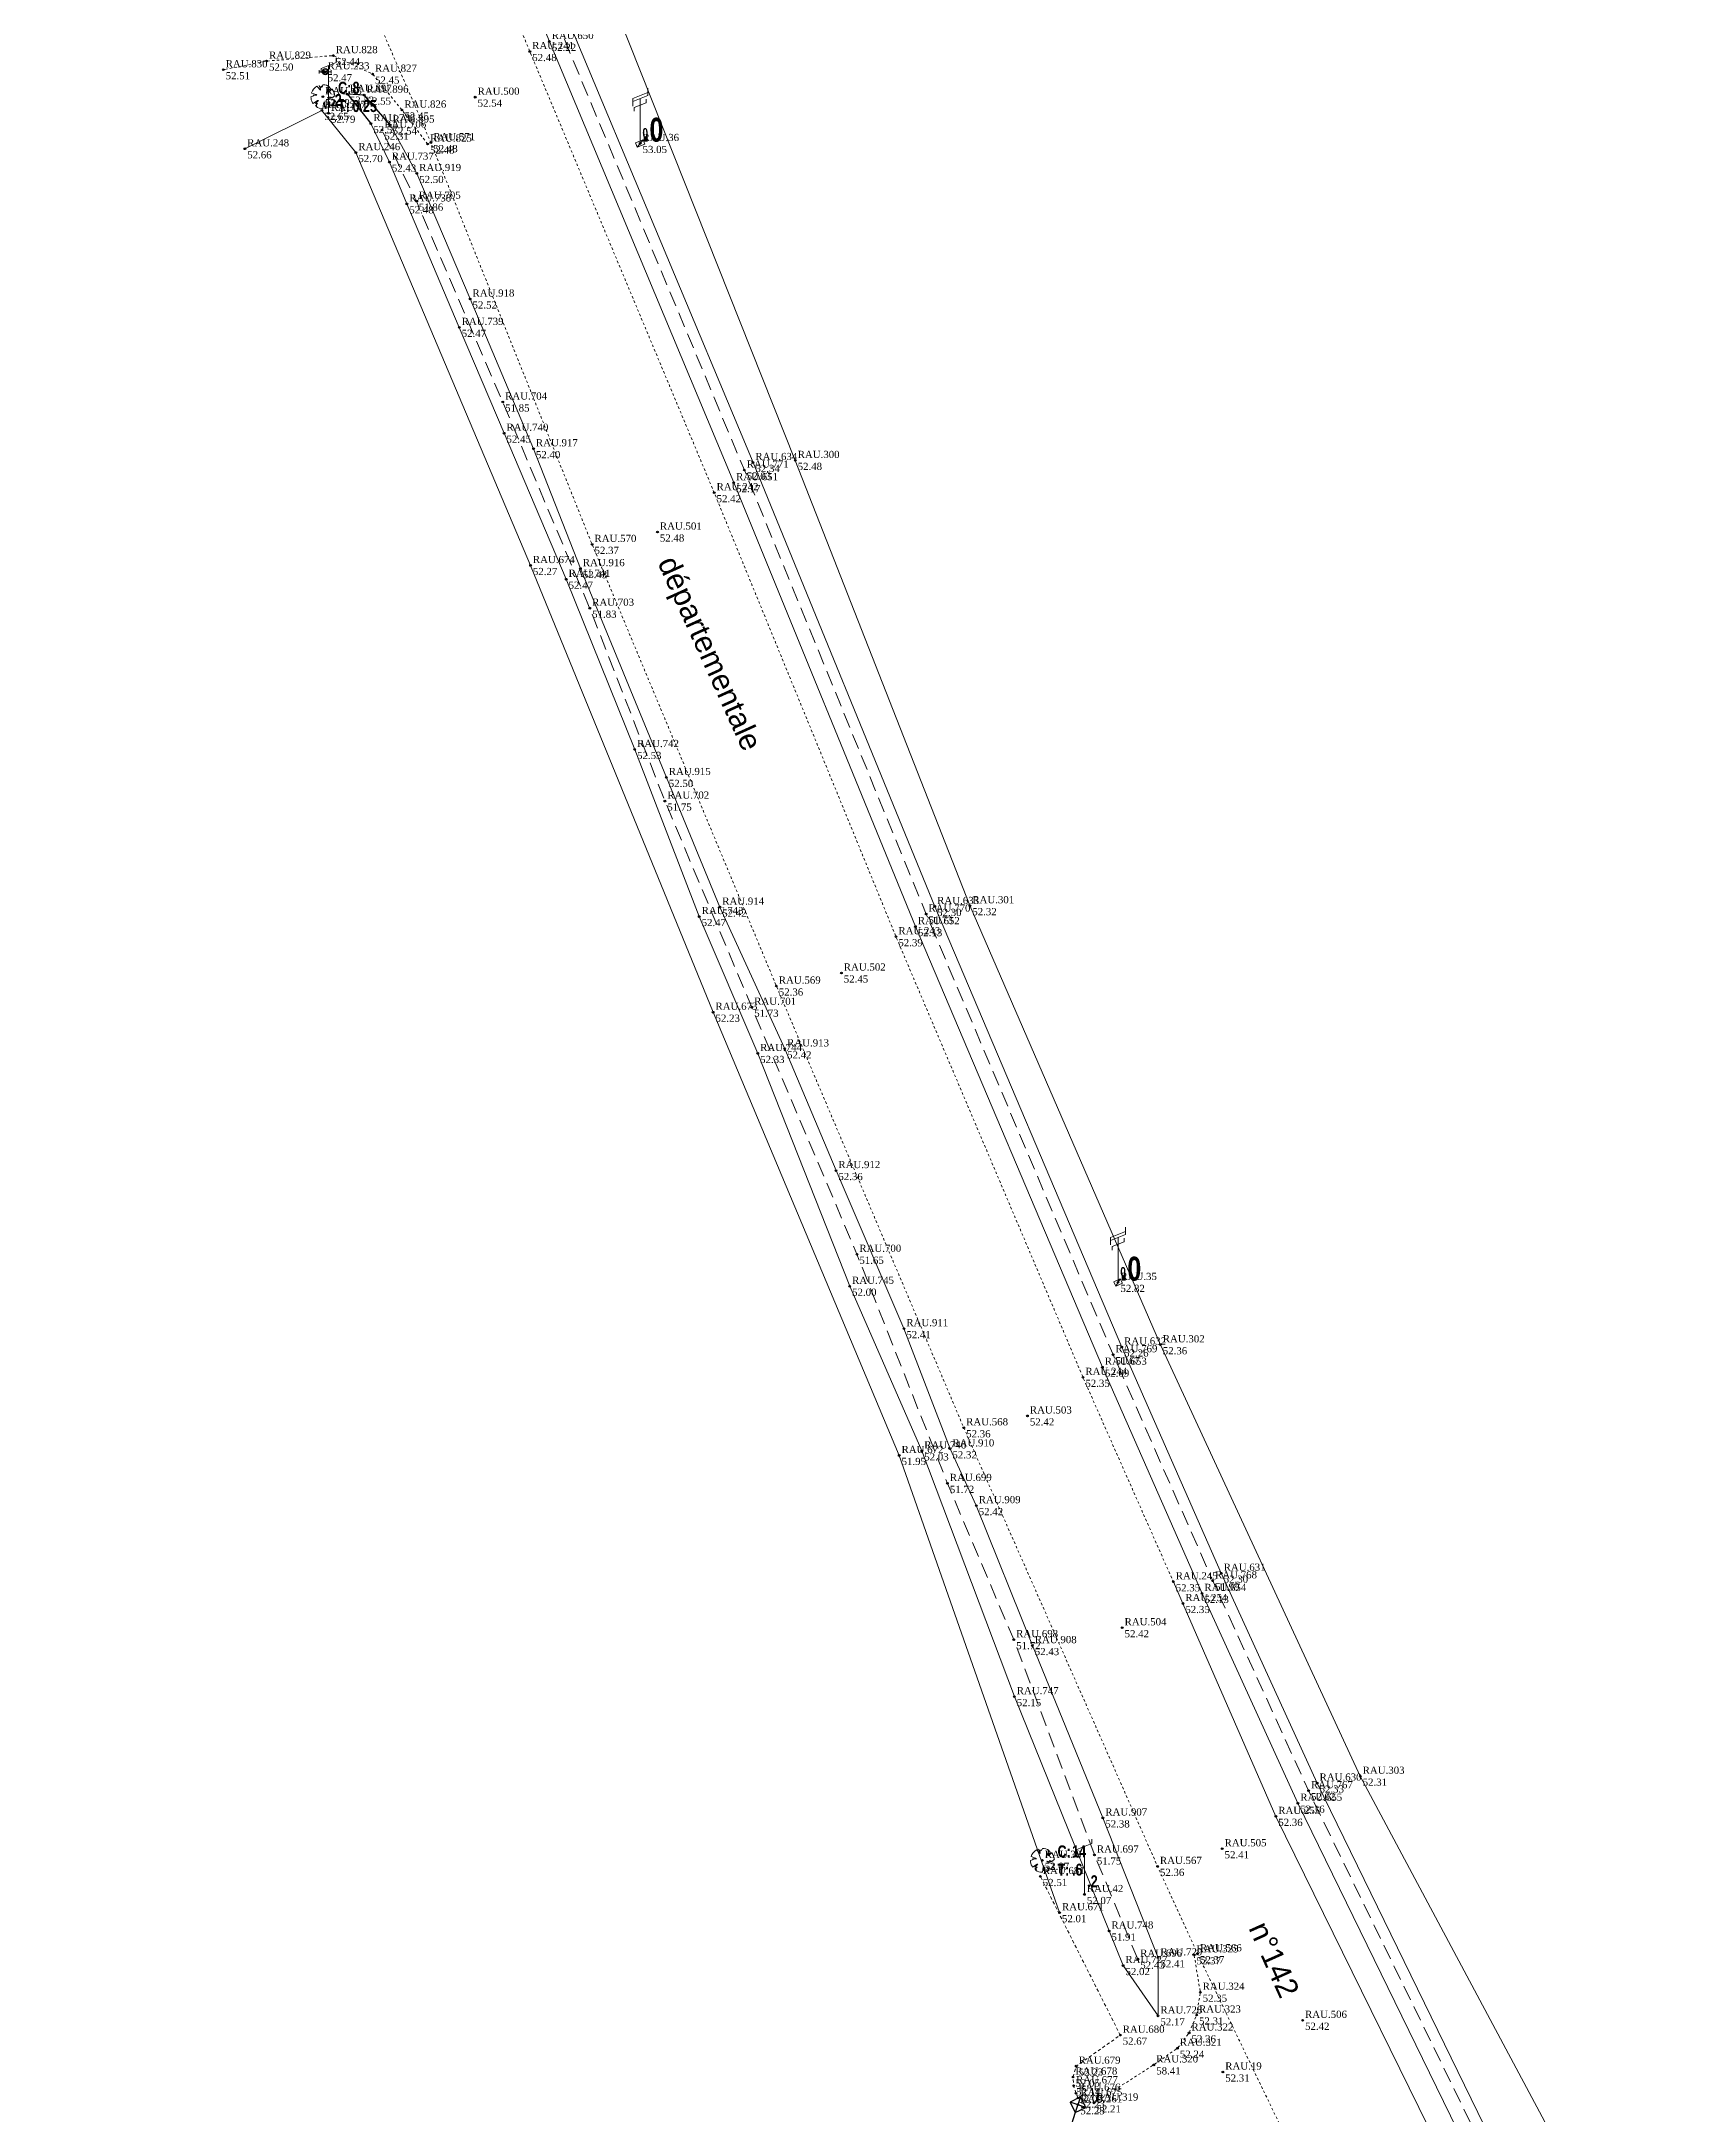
# Model space of a CAD drawing. Extents: x 1494631 to 1494939, y 7198500 to 7199000.
# Drawn here: x 1494670.3 to 1494739.2, y 7198793.8 to 7198880.4 of the extents above; entities that cross this region are included whole.
import ezdxf
from ezdxf.enums import TextEntityAlignment as Align

# ---------------------------------------------------------------- set-up
doc = ezdxf.new("R2010")
doc.units = 0
doc.header["$LTSCALE"] = 0.2
doc.header["$PDMODE"] = 32
doc.header["$PDSIZE"] = 0.07
for name, pattern in [('CACHE2', [4.7625, 3.175, -1.5875]), ('jsi_tic', [0.2, 0.05, -0.1, 0.05]), ('jsi_tim', [0.6, 0.2, -0.2, 0.2])]:
    doc.linetypes.add(name, pattern=pattern)
for name, color, linetype, lineweight in [('BDT_AEP_INCENDIE', 4, 'Continuous', 13), ('BDT_ELEC_AERIEN', 1, 'Continuous', 13), ('BDT_RESEAUX_DIVERS', 7, 'Continuous', 13), ('BDT_TELECOM_AERIEN', 3, 'Continuous', 13), ('BDT_VEGETATION_ARBRE', 3, 'Continuous', 13), ('BDT_VOIRIE_BORDURE', 7, 'Continuous', 13), ('BDT_VOIRIE_CHAUSSEE', 7, 'Continuous', 13), ('BDT_VOIRIE_CHEMIN', 7, 'Continuous', 13), ('BDT_VOIRIE_NOM DE RUE', 7, 'Continuous', 0)]:
    doc.layers.add(name, color=color, linetype=linetype, lineweight=lineweight)
for name, color, linetype in [('BDT_CLOTURE', 32, 'Continuous'), ('BDT_MUR', 7, 'Continuous'), ('BDT_RELIEF_FOSSE', 7, 'Continuous'), ('TOPO_ALT', 7, 'Continuous'), ('TOPO_MAT', 4, 'Continuous'), ('TOPOJIS', 7, 'Continuous')]:
    doc.layers.add(name, color=color, linetype=linetype)
doc.styles.add('Arial', font='arial.ttf')
doc.styles.add('Arial Gras', font='arialbd.ttf', dxfattribs={"width": 0.75, "height": 0.5})
doc.styles.get("Standard").update_dxf_attribs({"font": 'dutch.ttf'})
doc.linetypes.add('LIMITE1', pattern='A,6.35,-2.54,[133,ltypeshp.shx,S=2.54,R=0,X=-2.54,Y=0],-2.54,25.4', length=36.83)

# ---------------------------------------------------------------- blocks, each defined once
blk = doc.blocks.new('$B.137')
at = {"color": 0, "linetype": 'ByBlock', "lineweight": -2}
for p, q in [((-0.312, 1.875), (0.313, 2.125)), ((-0.312, 1.75), (0.313, 2)), ((-0.312, 1.563), (-0.312, 1.875)), ((0, 0), (0, 1.875)), ((0.313, 2), (0.313, 2.313))]:
    blk.add_line(p, q, dxfattribs=at)
at = {"style": 'Arial Gras', "width": 0.75}
blk.add_attdef('DIAMETRE', (0.096, 0.073), '', height=1, dxfattribs=at)
blk = doc.blocks.new('BL25')
at = {"color": 0, "linetype": 'ByBlock', "lineweight": -2}
for p, q in [((-0.5, -0.5), (0.5, 0.5)), ((-0.5, 0.5), (0.5, -0.5))]:
    blk.add_line(p, q, dxfattribs=at)
at = {"color": 0, "linetype": 'ByBlock', "lineweight": -2, "flags": 128}
blk.add_lwpolyline([(-0.5, -0.5), (-0.5, 0.5), (0.5, 0.5), (0.5, -0.5), (-0.5, -0.5)], dxfattribs=at)
blk = doc.blocks.new('$0.176')
at = {"color": 0, "linetype": 'ByBlock', "lineweight": -2}
for p, q in [((0.781, 0.031), (0.844, -0.094)), ((0.875, -0.156), (0.938, -0.312))]:
    blk.add_line(p, q, dxfattribs=at)
at = {"color": 0, "linetype": 'ByBlock', "lineweight": -2, "flags": 128}
for points in [[(0, -0.5), (0.688, 0.188), (0.75, 0.094)], [(0.961, -0.383), (0.969, -0.406), (1, -0.5)]]:
    blk.add_lwpolyline(points, dxfattribs=at)
blk = doc.blocks.new('$0.101')
at = {"color": 0, "linetype": 'ByBlock', "lineweight": -2}
blk.add_line((0.281, 0.406), (0.284, 0.412), dxfattribs=at)
at = {"color": 0, "linetype": 'ByBlock', "lineweight": -2, "flags": 128}
for points in [[(-0.469, 0.156), (-0.281, 0.094), (-0.25, 0.062), (-0.406, 0.062), (-0.375, 0.031), (-0.5, 0)], [(0.281, 0.406), (0.156, 0.187), (0.156, 0.156), (0.281, 0.312), (0.25, 0.187), (0.375, 0.312)], [(0.469, -0.156), (0.219, -0.063), (0.187, -0.031), (0.406, -0.063), (0.281, 0), (0.437, -0.031), (0.437, 0), (0.5, 0.031)], [(0.389, 0.314), (0.383, 0.32), (0.375, 0.312)], [(-0.433, -0.25), (-0.406, -0.281), (-0.219, -0.156), (-0.187, -0.156), (-0.312, -0.281), (-0.219, -0.281), (-0.312, -0.375), (-0.25, -0.375), (-0.281, -0.406), (-0.285, -0.41), (-0.283, -0.413)], [(0, -0.5), (0.031, -0.281), (0.062, -0.219), (0.062, -0.438), (0.094, -0.375), (0.094, -0.5)], [(0.339, -0.37), (0.19, -0.281), (0.287, -0.411)]]:
    blk.add_lwpolyline(points, dxfattribs=at)
blk.add_lwpolyline([(-0.25, 0.437), (-0.094, 0.281), (-0.094, 0.312), (-0.156, 0.469), (-0.094, 0.375), (-0.063, 0.437), (-0.031, 0.406), (0, 0.5), (0, 0.5, -0.154265), (0.287, 0.409)], format="xyb", dxfattribs=at)
at = {"color": 0, "linetype": 'ByBlock', "lineweight": -2, "extrusion": (0, 0, -1)}
for radius, start, end in [(0.5, 18.63067, 60.63164), (0.5, 141.08788, 176.40649), (0.5, 329.98781, 0), (0.5, 270, 304.43359), (0.501, 235.02015, 259.21035), (0.501, 198.37703, 227.65323)]:
    blk.add_arc((0, 0), radius, start, end, dxfattribs=at)
at = {"style": 'Arial Gras', "width": 0.75}
for s, p in [('C:', (0.633, 0.124)), ('T:', (0.633, -0.639))]:
    blk.add_text(s, height=0.5, dxfattribs=at).set_placement(p)
for tag, p in [('DIAMC', (1.238, 0.124)), ('DIAMT', (1.238, -0.639))]:
    blk.add_attdef(tag, p, '', height=0.5, dxfattribs=at)
blk = doc.blocks.new('BL14')
at = {"color": 0, "linetype": 'ByBlock', "lineweight": -2}
for p, q in [((-0.72, 0.19), (-0.72, -0.19)), ((-0.5, 0), (-0.72, 0)), ((-0.5, 0), (-0.25, 0)), ((0.72, 0.19), (0.72, -0.19))]:
    blk.add_line(p, q, dxfattribs=at)
at = {"color": 0, "linetype": 'ByBlock', "lineweight": -2, "flags": 128}
blk.add_lwpolyline([(-0.25, 0, -1), (0.25, 0, -1), (-0.25, 0)], format="xyb", dxfattribs=at)
blk.add_lwpolyline([(0.25, 0), (0.5, 0), (0.72, 0)], dxfattribs=at)
at = {"color": 0, "linetype": 'ByBlock', "lineweight": -2, "extrusion": (0, 0, -1)}
blk.add_arc((0, 0), 0.375, 0, 180, dxfattribs=at)
at = {"color": 0, "linetype": 'ByBlock', "lineweight": -2}
blk.add_arc((0, 0), 0.375, 180, 0, dxfattribs=at)
blk = doc.blocks.new('$0.219')
at = {"color": 0, "linetype": 'ByBlock', "lineweight": -2}
blk.add_line((-0.5, -0.5), (0.5, 0.5), dxfattribs=at)
at = {"color": 0, "linetype": 'ByBlock', "lineweight": -2, "flags": 128}
blk.add_lwpolyline([(-0.5, 0.5), (0.5, 0.5), (0.5, -0.5), (-0.5, -0.5), (-0.5, 0.5)], dxfattribs=at)
blk = doc.blocks.new('$B.136')
at = {"color": 0, "linetype": 'ByBlock', "lineweight": -2}
for p, q in [((-0.312, 1.875), (0.313, 2.125)), ((-0.312, 1.688), (-0.312, 1.875)), ((0, 0), (0, 2)), ((0.313, 2.125), (0.313, 2.313))]:
    blk.add_line(p, q, dxfattribs=at)
at = {"style": 'Arial Gras', "width": 0.75}
blk.add_attdef('DIAMETRE', (0.116, 0.303), '', height=1, dxfattribs=at)
blk = doc.blocks.new('TCPOINT')
at = {"color": 0}
blk.add_point((0, 0), dxfattribs=at)
at = {"layer": 'TOPO_ALT'}
blk.add_attdef('ALT', text='', height=0.3, dxfattribs=at).set_placement((0.1, -0.1), align=Align.TOP_LEFT)
at = {"layer": 'TOPO_MAT'}
blk.add_attdef('MAT', (0.1, 0.1), '', height=0.3, dxfattribs=at)

msp = doc.modelspace()

# ---------------------------------------------------------------- linework, layer by layer
at = {"layer": 'BDT_CLOTURE', "linetype": 'LIMITE1', "lineweight": 13, "ltscale": 0.05, "flags": 128}
for points in [[(1494670.834, 7198936.733), (1494678.26, 7198918.057), (1494686.052, 7198899.675), (1494694.36, 7198881.435), (1494701.741, 7198862.881), (1494709.036, 7198844.282), (1494716.993, 7198825.94), (1494725.343, 7198807.917), (1494734.569, 7198790.632), (1494737.521, 7198784.656)], [(1494683.387, 7198875.74), (1494681.966, 7198877.501), (1494678.747, 7198875.897)], [(1494712.781, 7198802.217), (1494706.082, 7198821.316), (1494698.309, 7198839.83), (1494690.68, 7198858.491), (1494683.387, 7198875.74)]]:
    msp.add_lwpolyline(points, dxfattribs=at)
at = {"layer": 'BDT_MUR', "color": 5, "linetype": 'CACHE2', "lineweight": 13, "ltscale": 0.2, "flags": 128}
msp.add_lwpolyline([(1494713.554, 7198794.473), (1494713.469, 7198794.675), (1494713.368, 7198794.987), (1494713.344, 7198795.351), (1494713.478, 7198795.805), (1494715.319, 7198797.1), (1494711.98, 7198803.728)], dxfattribs=at)
at = {"layer": 'BDT_RELIEF_FOSSE', "linetype": 'Continuous', "lineweight": 13, "flags": 128}
for points in [[(1494642.206, 7199000), (1494645.764, 7198991.154), (1494653.225, 7198973.061), (1494661.503, 7198954.653), (1494664.807, 7198947.372), (1494676.724, 7198918.579), (1494683.768, 7198898.834), (1494691.467, 7198880.383), (1494699.169, 7198861.953), (1494706.762, 7198843.407), (1494714.573, 7198825.002), (1494718.732, 7198815.555), (1494722.738, 7198806.789), (1494731.417, 7198788.996), (1494740.757, 7198771.252), (1494750.325, 7198753.89), (1494760.325, 7198736.649), (1494770.734, 7198719.669), (1494781.925, 7198703.205), (1494792.891, 7198687.947), (1494795.167, 7198684.777)], [(1494795.973, 7198685.619), (1494793.697, 7198688.789), (1494780.84, 7198706.918), (1494771.338, 7198721.182), (1494759.226, 7198741.196), (1494750.452, 7198756.483), (1494741.563, 7198772.094), (1494732.223, 7198789.838), (1494723.544, 7198807.631), (1494719.538, 7198816.397), (1494715.379, 7198825.844), (1494707.568, 7198844.249), (1494699.975, 7198862.795), (1494692.273, 7198881.225), (1494684.574, 7198899.676), (1494677.53, 7198919.421), (1494665.613, 7198948.213), (1494662.867, 7198955.079), (1494654.163, 7198973.222), (1494646.359, 7198991.39), (1494642.931, 7199000)], [(1494684.013, 7198876.952), (1494684.788, 7198875.34), (1494685.517, 7198873.598), (1494687.705, 7198868.439), (1494689.577, 7198864.018), (1494692.171, 7198857.917), (1494695.032, 7198850.807), (1494697.729, 7198843.828), (1494700.173, 7198838.108), (1494704.014, 7198828.383), (1494707.029, 7198821.506), (1494710.892, 7198811.242), (1494714.85, 7198801.451), (1494715.435, 7198800.008)], [(1494716.896, 7198800.332), (1494714.592, 7198806.175), (1494711.646, 7198813.373), (1494709.304, 7198819.22), (1494708.205, 7198821.593), (1494706.28, 7198826.613), (1494703.442, 7198833.217), (1494701.3, 7198838.301), (1494698.59, 7198844.221), (1494696.357, 7198849.638), (1494692.765, 7198858.362), (1494690.806, 7198863.371), (1494688.158, 7198869.624), (1494685.931, 7198874.867), (1494684.819, 7198876.893)], [(1494715.435, 7198800.008), (1494716.895, 7198797.906), (1494716.896, 7198800.332)]]:
    msp.add_lwpolyline(points, dxfattribs=at)
at = {"layer": 'BDT_RELIEF_FOSSE', "linetype": 'CACHE2', "lineweight": 13, "flags": 128}
for points in [[(1494795.614, 7198685.302), (1494793.337, 7198688.472), (1494793.337, 7198688.472), (1494782.372, 7198703.73), (1494771.18, 7198720.194), (1494760.771, 7198737.174), (1494750.771, 7198754.415), (1494741.203, 7198771.777), (1494731.864, 7198789.521), (1494723.184, 7198807.314), (1494719.179, 7198816.08), (1494715.019, 7198825.527), (1494707.208, 7198843.932), (1494699.615, 7198862.478), (1494691.913, 7198880.908), (1494684.214, 7198899.359), (1494677.17, 7198919.104), (1494665.253, 7198947.896), (1494661.846, 7198954.647), (1494653.967, 7198972.795), (1494646.189, 7198991.218), (1494642.637, 7199000)], [(1494716.051, 7198800.274), (1494714.24, 7198804.626), (1494710.87, 7198813.622), (1494708.098, 7198820.148), (1494704.318, 7198829.719), (1494699.925, 7198840.039), (1494696.295, 7198848.65), (1494693.156, 7198856.707), (1494689.521, 7198865.322), (1494685.915, 7198873.71), (1494684.474, 7198876.678)]]:
    msp.add_lwpolyline(points, dxfattribs=at)
at = {"layer": 'BDT_RELIEF_FOSSE', "linetype": 'Continuous', "flags": 128}
msp.add_lwpolyline([(1494684.819, 7198876.893), (1494683.733, 7198878.138), (1494683.031, 7198878.179), (1494684.013, 7198876.952)], dxfattribs=at)
at = {"layer": 'BDT_VOIRIE_BORDURE', "linetype": 'Continuous', "lineweight": 13, "flags": 128}
msp.add_lwpolyline([(1494717.534, 7198816.038), (1494717.935, 7198815.131), (1494721.818, 7198806.24), (1494730.581, 7198788.412), (1494739.873, 7198770.648), (1494749.527, 7198753.243), (1494759.424, 7198736.103), (1494765.542, 7198725.989)], dxfattribs=at)
at = {"layer": 'BDT_VOIRIE_CHAUSSEE', "linetype": 'jsi_tim', "lineweight": 13, "flags": 128}
for points in [[(1494927.297, 7198500), (1494926.612, 7198501.234), (1494925.376, 7198502.919), (1494919.281, 7198510.913), (1494909.321, 7198523.936), (1494897.139, 7198539.792), (1494885.013, 7198555.71), (1494872.996, 7198571.699), (1494860.949, 7198587.681), (1494848.864, 7198603.577), (1494836.675, 7198619.447), (1494828.551, 7198630.245), (1494822.567, 7198638), (1494812.622, 7198651.431), (1494802.715, 7198664.546), (1494794.513, 7198675.312), (1494792.135, 7198678.54), (1494785.603, 7198687.173), (1494776.612, 7198699.604), (1494773.422, 7198704.243), (1494772.018, 7198706.085), (1494766.728, 7198713.702), (1494765.265, 7198716.169), (1494754.813, 7198733.314), (1494744.811, 7198750.702), (1494735.126, 7198768.262), (1494725.682, 7198785.999), (1494723.235, 7198790.761), (1494718.546, 7198800.501), (1494716.874, 7198804.151), (1494708.78, 7198822.472), (1494700.952, 7198840.923), (1494693.254, 7198859.373), (1494686.519, 7198876.156), (1494679.534, 7198892.255), (1494677.87, 7198896.285), (1494670.305, 7198914.78), (1494658.794, 7198942.752), (1494655.042, 7198951.774), (1494651.544, 7198960.133), (1494650.217, 7198963.149), (1494647.194, 7198970.153), (1494639.664, 7198988.699), (1494634.909, 7199000)], [(1494663.362, 7198945.639), (1494675.371, 7198916.885), (1494682.953, 7198898.412), (1494690.652, 7198879.961), (1494698.354, 7198861.532), (1494705.947, 7198842.985), (1494713.759, 7198824.579), (1494717.534, 7198816.038)]]:
    msp.add_lwpolyline(points, dxfattribs=at)
at = {"layer": 'BDT_VOIRIE_CHEMIN', "linetype": 'jsi_tic', "lineweight": 13, "flags": 128}
for points in [[(1494686.381, 7198876.096), (1494685.312, 7198877.515), (1494684.084, 7198879.016), (1494682.444, 7198879.791), (1494679.657, 7198879.56), (1494677.845, 7198879.201)], [(1494714.222, 7198794.27), (1494716.72, 7198795.859), (1494717.707, 7198796.555), (1494718.194, 7198797.193), (1494718.506, 7198797.941), (1494718.659, 7198798.893), (1494718.402, 7198800.456)]]:
    msp.add_lwpolyline(points, dxfattribs=at)

# ---------------------------------------------------------------- block references
at = {"layer": 'BDT_AEP_INCENDIE', "linetype": 'Continuous', "xscale": 0.35, "yscale": 0.35}
msp.add_blockref('BL14', (1494682.105, 7198879.116, 52.469), dxfattribs=at)
at = {"layer": 'BDT_ELEC_AERIEN'}
for p in [(1494695.262, 7198876.121, 53.048), (1494715.225, 7198828.544, 52.823)]:
    msp.add_blockref('$B.137', p, dxfattribs=at).add_auto_attribs({'DIAMETRE': '.0'})
at = {"layer": 'BDT_MUR', "linetype": 'Continuous', "extrusion": (0, 0, -1), "xscale": 0.4946289376729566, "yscale": 0.4946289376729566, "zscale": 0.4946289376729566, "rotation": 333.5329295016859}
msp.add_blockref('BL25', (-1494713.549, 7198794.194, -52.231), dxfattribs=at)
at = {"layer": 'BDT_MUR', "linetype": 'Continuous', "xscale": 1.614278780865485, "yscale": -1.614278780865484, "zscale": 1.614278780865485, "rotation": 297.4523523063721}
msp.add_blockref('$0.176', (1494712.721, 7198793.49, 52.231), dxfattribs=at)
at = {"layer": 'BDT_RESEAUX_DIVERS', "linetype": 'Continuous', "yscale": 0.2}
for p, xscale, rotation in [((1494695.262, 7198876.121, 53.048), 0.35, 20.59889372441332), ((1494715.225, 7198828.544, 52.823), 0.3, 25.45659560961298)]:
    msp.add_blockref('$0.219', p, dxfattribs=dict(at, xscale=xscale, rotation=rotation))
at = {"layer": 'BDT_TELECOM_AERIEN'}
ref = msp.add_blockref('$B.136', (1494682.244, 7198877.383, 52.791), dxfattribs=at)
ref.add_attrib('DIAMETRE', '.2', (1494682.36, 7198877.685, 52.791), dxfattribs={"layer": '0', "height": 0.5, "style": 'Arial Gras', "width": 0.75})
ref = msp.add_blockref('$B.136', (1494695.262, 7198876.121, 53.048), dxfattribs=dict(at, xscale=0.8, yscale=0.8, zscale=0.8))
ref.add_attrib('DIAMETRE', '0', (1494695.355, 7198876.363, 53.048), dxfattribs={"layer": '0', "height": 0.4, "style": 'Arial Gras', "width": 0.75})
ref = msp.add_blockref('$B.136', (1494715.225, 7198828.544, 52.823), dxfattribs=dict(at, xscale=0.8, yscale=0.8, zscale=0.8))
ref.add_attrib('DIAMETRE', '0', (1494715.318, 7198828.787, 52.823), dxfattribs={"layer": '0', "height": 0.4, "style": 'Arial Gras', "width": 0.75})
ref = msp.add_blockref('$B.136', (1494713.821, 7198802.976, 52.071), dxfattribs=at)
ref.add_attrib('DIAMETRE', '.2', (1494713.937, 7198803.278, 52.071), dxfattribs={"layer": '0', "height": 0.5, "style": 'Arial Gras', "width": 0.75})
at = {"layer": 'BDT_VEGETATION_ARBRE'}
for p, values in [((1494682.006, 7198878.072, 52.792), {'DIAMC': '8', 'DIAMT': '0.25'}), ((1494712.063, 7198804.402, 52.071), {'DIAMC': '14', 'DIAMT': '.6'})]:
    msp.add_blockref('$0.101', p, dxfattribs=at).add_auto_attribs(values)
at = {"layer": 'TOPOJIS'}
for p, values in [((1494682.444, 7198879.791), {'MAT': 'RAU.828', 'ALT': '52.44'}), ((1494690.652, 7198879.961), {'MAT': 'RAU.241', 'ALT': '52.48'}), ((1494691.467, 7198880.383), {'MAT': 'RAU.650', 'ALT': '52.22'}), ((1494677.845, 7198879.201), {'MAT': 'RAU.830', 'ALT': '52.51'}), ((1494679.657, 7198879.56), {'MAT': 'RAU.829', 'ALT': '52.50'}), ((1494682.105, 7198879.116), {'MAT': 'RAU.233', 'ALT': '52.47'}), ((1494684.084, 7198879.016), {'MAT': 'RAU.827', 'ALT': '52.45'}), ((1494682.006, 7198878.072), {'MAT': 'RAU.45', 'ALT': '52.79'}), ((1494683.031, 7198878.179), {'MAT': 'RAU.897', 'ALT': '52.52'}), ((1494683.733, 7198878.138), {'MAT': 'RAU.896', 'ALT': '52.55'}), ((1494688.371, 7198878.054), {'MAT': 'RAU.500', 'ALT': '52.54'}), ((1494681.966, 7198877.501), {'MAT': 'RAU.247', 'ALT': '52.65'}), ((1494682.244, 7198877.383), {'MAT': 'RAU.41', 'ALT': '52.79'}), ((1494685.312, 7198877.515), {'MAT': 'RAU.826', 'ALT': '52.45'}), ((1494684.013, 7198876.952), {'MAT': 'RAU.736', 'ALT': '52.57'}), ((1494684.474, 7198876.678), {'MAT': 'RAU.706', 'ALT': '52.31'}), ((1494684.819, 7198876.893), {'MAT': 'RAU.895', 'ALT': '52.54'}), ((1494678.747, 7198875.897), {'MAT': 'RAU.248', 'ALT': '52.66'}), ((1494683.387, 7198875.74), {'MAT': 'RAU.246', 'ALT': '52.70'}), ((1494686.381, 7198876.096), {'MAT': 'RAU.825', 'ALT': '52.48'}), ((1494686.519, 7198876.156), {'MAT': 'RAU.571', 'ALT': '52.48'}), ((1494695.262, 7198876.121), {'MAT': 'RAU.36', 'ALT': '53.05'}), ((1494684.788, 7198875.34), {'MAT': 'RAU.737', 'ALT': '52.43'}), ((1494685.931, 7198874.867), {'MAT': 'RAU.919', 'ALT': '52.50'}), ((1494685.915, 7198873.71), {'MAT': 'RAU.705', 'ALT': '51.86'}), ((1494685.517, 7198873.598), {'MAT': 'RAU.738', 'ALT': '52.48'}), ((1494688.158, 7198869.624), {'MAT': 'RAU.918', 'ALT': '52.52'}), ((1494687.705, 7198868.439), {'MAT': 'RAU.739', 'ALT': '52.47'}), ((1494689.521, 7198865.322), {'MAT': 'RAU.704', 'ALT': '51.85'}), ((1494689.577, 7198864.018), {'MAT': 'RAU.740', 'ALT': '52.45'}), ((1494690.806, 7198863.371), {'MAT': 'RAU.917', 'ALT': '52.40'}), ((1494699.615, 7198862.478), {'MAT': 'RAU.771', 'ALT': '52.03'}), ((1494699.975, 7198862.795), {'MAT': 'RAU.634', 'ALT': '52.34'}), ((1494701.741, 7198862.881), {'MAT': 'RAU.300', 'ALT': '52.48'}), ((1494699.169, 7198861.953), {'MAT': 'RAU.651', 'ALT': '52.17'}), ((1494698.354, 7198861.532), {'MAT': 'RAU.242', 'ALT': '52.42'}), ((1494695.985, 7198859.889), {'MAT': 'RAU.501', 'ALT': '52.48'}), ((1494693.254, 7198859.373), {'MAT': 'RAU.570', 'ALT': '52.37'}), ((1494690.68, 7198858.491), {'MAT': 'RAU.674', 'ALT': '52.27'}), ((1494692.765, 7198858.362), {'MAT': 'RAU.916', 'ALT': '52.43'}), ((1494692.171, 7198857.917), {'MAT': 'RAU.741', 'ALT': '52.47'}), ((1494693.156, 7198856.707), {'MAT': 'RAU.703', 'ALT': '51.83'}), ((1494695.032, 7198850.807), {'MAT': 'RAU.742', 'ALT': '52.53'}), ((1494696.357, 7198849.638), {'MAT': 'RAU.915', 'ALT': '52.50'}), ((1494696.295, 7198848.65), {'MAT': 'RAU.702', 'ALT': '51.75'}), ((1494707.568, 7198844.249), {'MAT': 'RAU.633', 'ALT': '52.30'}), ((1494709.036, 7198844.282), {'MAT': 'RAU.301', 'ALT': '52.32'}), ((1494697.729, 7198843.828), {'MAT': 'RAU.743', 'ALT': '52.47'}), ((1494698.59, 7198844.221), {'MAT': 'RAU.914', 'ALT': '52.42'}), ((1494706.762, 7198843.407), {'MAT': 'RAU.652', 'ALT': '52.13'}), ((1494707.208, 7198843.932), {'MAT': 'RAU.770', 'ALT': '51.73'}), ((1494705.947, 7198842.985), {'MAT': 'RAU.243', 'ALT': '52.39'}), ((1494700.952, 7198840.923), {'MAT': 'RAU.569', 'ALT': '52.36'}), ((1494703.668, 7198841.468), {'MAT': 'RAU.502', 'ALT': '52.45'}), ((1494699.925, 7198840.039), {'MAT': 'RAU.701', 'ALT': '51.73'}), ((1494698.309, 7198839.83), {'MAT': 'RAU.673', 'ALT': '52.23'}), ((1494701.3, 7198838.301), {'MAT': 'RAU.913', 'ALT': '52.42'}), ((1494700.173, 7198838.108), {'MAT': 'RAU.744', 'ALT': '52.33'}), ((1494703.442, 7198833.217), {'MAT': 'RAU.912', 'ALT': '52.36'}), ((1494704.318, 7198829.719), {'MAT': 'RAU.700', 'ALT': '51.65'}), ((1494704.014, 7198828.383), {'MAT': 'RAU.745', 'ALT': '52.00'}), ((1494715.225, 7198828.544), {'MAT': 'RAU.35', 'ALT': '52.82'}), ((1494706.28, 7198826.613), {'MAT': 'RAU.911', 'ALT': '52.41'}), ((1494715.019, 7198825.527), {'MAT': 'RAU.769', 'ALT': '51.67'}), ((1494715.379, 7198825.844), {'MAT': 'RAU.632', 'ALT': '52.26'}), ((1494716.993, 7198825.94), {'MAT': 'RAU.302', 'ALT': '52.36'}), ((1494713.759, 7198824.579), {'MAT': 'RAU.244', 'ALT': '52.35'}), ((1494714.573, 7198825.002), {'MAT': 'RAU.653', 'ALT': '52.09'}), ((1494711.441, 7198822.967), {'MAT': 'RAU.503', 'ALT': '52.42'}), ((1494708.78, 7198822.472), {'MAT': 'RAU.568', 'ALT': '52.36'}), ((1494706.082, 7198821.316), {'MAT': 'RAU.672', 'ALT': '51.95'}), ((1494707.029, 7198821.506), {'MAT': 'RAU.746', 'ALT': '52.03'}), ((1494708.205, 7198821.593), {'MAT': 'RAU.910', 'ALT': '52.32'}), ((1494708.098, 7198820.148), {'MAT': 'RAU.699', 'ALT': '51.72'}), ((1494709.304, 7198819.22), {'MAT': 'RAU.909', 'ALT': '52.42'}), ((1494717.534, 7198816.038), {'MAT': 'RAU.245', 'ALT': '52.35'}), ((1494719.179, 7198816.08), {'MAT': 'RAU.768', 'ALT': '51.99'}), ((1494719.538, 7198816.397), {'MAT': 'RAU.631', 'ALT': '52.30'}), ((1494717.935, 7198815.131), {'MAT': 'RAU.254', 'ALT': '52.35'}), ((1494718.732, 7198815.555), {'MAT': 'RAU.654', 'ALT': '52.13'}), ((1494715.398, 7198814.119), {'MAT': 'RAU.504', 'ALT': '52.42'}), ((1494710.87, 7198813.622), {'MAT': 'RAU.698', 'ALT': '51.72'}), ((1494711.646, 7198813.373), {'MAT': 'RAU.908', 'ALT': '52.43'}), ((1494710.892, 7198811.242), {'MAT': 'RAU.747', 'ALT': '52.15'}), ((1494725.343, 7198807.917), {'MAT': 'RAU.303', 'ALT': '52.31'}), ((1494723.184, 7198807.314), {'MAT': 'RAU.767', 'ALT': '52.02'}), ((1494723.544, 7198807.631), {'MAT': 'RAU.630', 'ALT': '52.33'}), ((1494714.592, 7198806.175), {'MAT': 'RAU.907', 'ALT': '52.38'}), ((1494721.818, 7198806.24), {'MAT': 'RAU.255', 'ALT': '52.36'}), ((1494722.738, 7198806.789), {'MAT': 'RAU.655', 'ALT': '52.16'}), ((1494714.24, 7198804.626), {'MAT': 'RAU.697', 'ALT': '51.75'}), ((1494719.576, 7198804.888), {'MAT': 'RAU.505', 'ALT': '52.41'}), ((1494711.98, 7198803.728), {'MAT': 'RAU.681', 'ALT': '52.51'}), ((1494712.063, 7198804.402), {'MAT': 'RAU.38', 'ALT': '52.07'}), ((1494716.874, 7198804.151), {'MAT': 'RAU.567', 'ALT': '52.36'}), ((1494713.821, 7198802.976), {'MAT': 'RAU.42', 'ALT': '52.07'}), ((1494712.781, 7198802.217), {'MAT': 'RAU.671', 'ALT': '52.01'}), ((1494714.85, 7198801.451), {'MAT': 'RAU.748', 'ALT': '51.91'}), ((1494716.051, 7198800.274), {'MAT': 'RAU.696', 'ALT': '52.43'}), ((1494716.896, 7198800.332), {'MAT': 'RAU.729', 'ALT': '52.41'}), ((1494718.402, 7198800.456), {'MAT': 'RAU.325', 'ALT': '52.37'}), ((1494718.546, 7198800.501), {'MAT': 'RAU.566', 'ALT': '52.37'}), ((1494715.435, 7198800.008), {'MAT': 'RAU.727', 'ALT': '52.02'}), ((1494718.659, 7198798.893), {'MAT': 'RAU.324', 'ALT': '52.35'}), ((1494716.895, 7198797.906), {'MAT': 'RAU.728', 'ALT': '52.17'}), ((1494718.506, 7198797.941), {'MAT': 'RAU.323', 'ALT': '52.31'}), ((1494722.936, 7198797.721), {'MAT': 'RAU.506', 'ALT': '52.42'}), ((1494715.319, 7198797.1), {'MAT': 'RAU.680', 'ALT': '52.67'}), ((1494718.194, 7198797.193), {'MAT': 'RAU.322', 'ALT': '52.26'}), ((1494713.478, 7198795.805), {'MAT': 'RAU.679', 'ALT': '52.23'}), ((1494716.72, 7198795.859), {'MAT': 'RAU.320', 'ALT': '58.41'}), ((1494717.707, 7198796.555), {'MAT': 'RAU.321', 'ALT': '52.24'}), ((1494713.344, 7198795.351), {'MAT': 'RAU.678', 'ALT': '52.05'}), ((1494713.368, 7198794.987), {'MAT': 'RAU.677', 'ALT': '52.14'}), ((1494719.603, 7198795.56), {'MAT': 'RAU.19', 'ALT': '52.31'}), ((1494713.469, 7198794.675), {'MAT': 'RAU.676', 'ALT': '52.09'}), ((1494713.549, 7198794.194), {'MAT': 'RAU.261', 'ALT': '52.23'}), ((1494713.554, 7198794.473), {'MAT': 'RAU.675', 'ALT': '52.23'}), ((1494714.222, 7198794.27), {'MAT': 'RAU.319', 'ALT': '52.21'})]:
    msp.add_blockref('TCPOINT', p, dxfattribs=at).add_auto_attribs(values)

# ---------------------------------------------------------------- texts
at = {"layer": 'BDT_VOIRIE_NOM DE RUE', "linetype": 'Continuous', "style": 'Arial'}
for s, rotation, p in [('départementale ', 294.34693, (1494695.974, 7198858.617)), ('n°142', 294.19185, (1494720.661, 7198801.58))]:
    msp.add_text(s, height=0.9, rotation=rotation, dxfattribs=at).set_placement(p)

doc.saveas('drawing.dxf')
